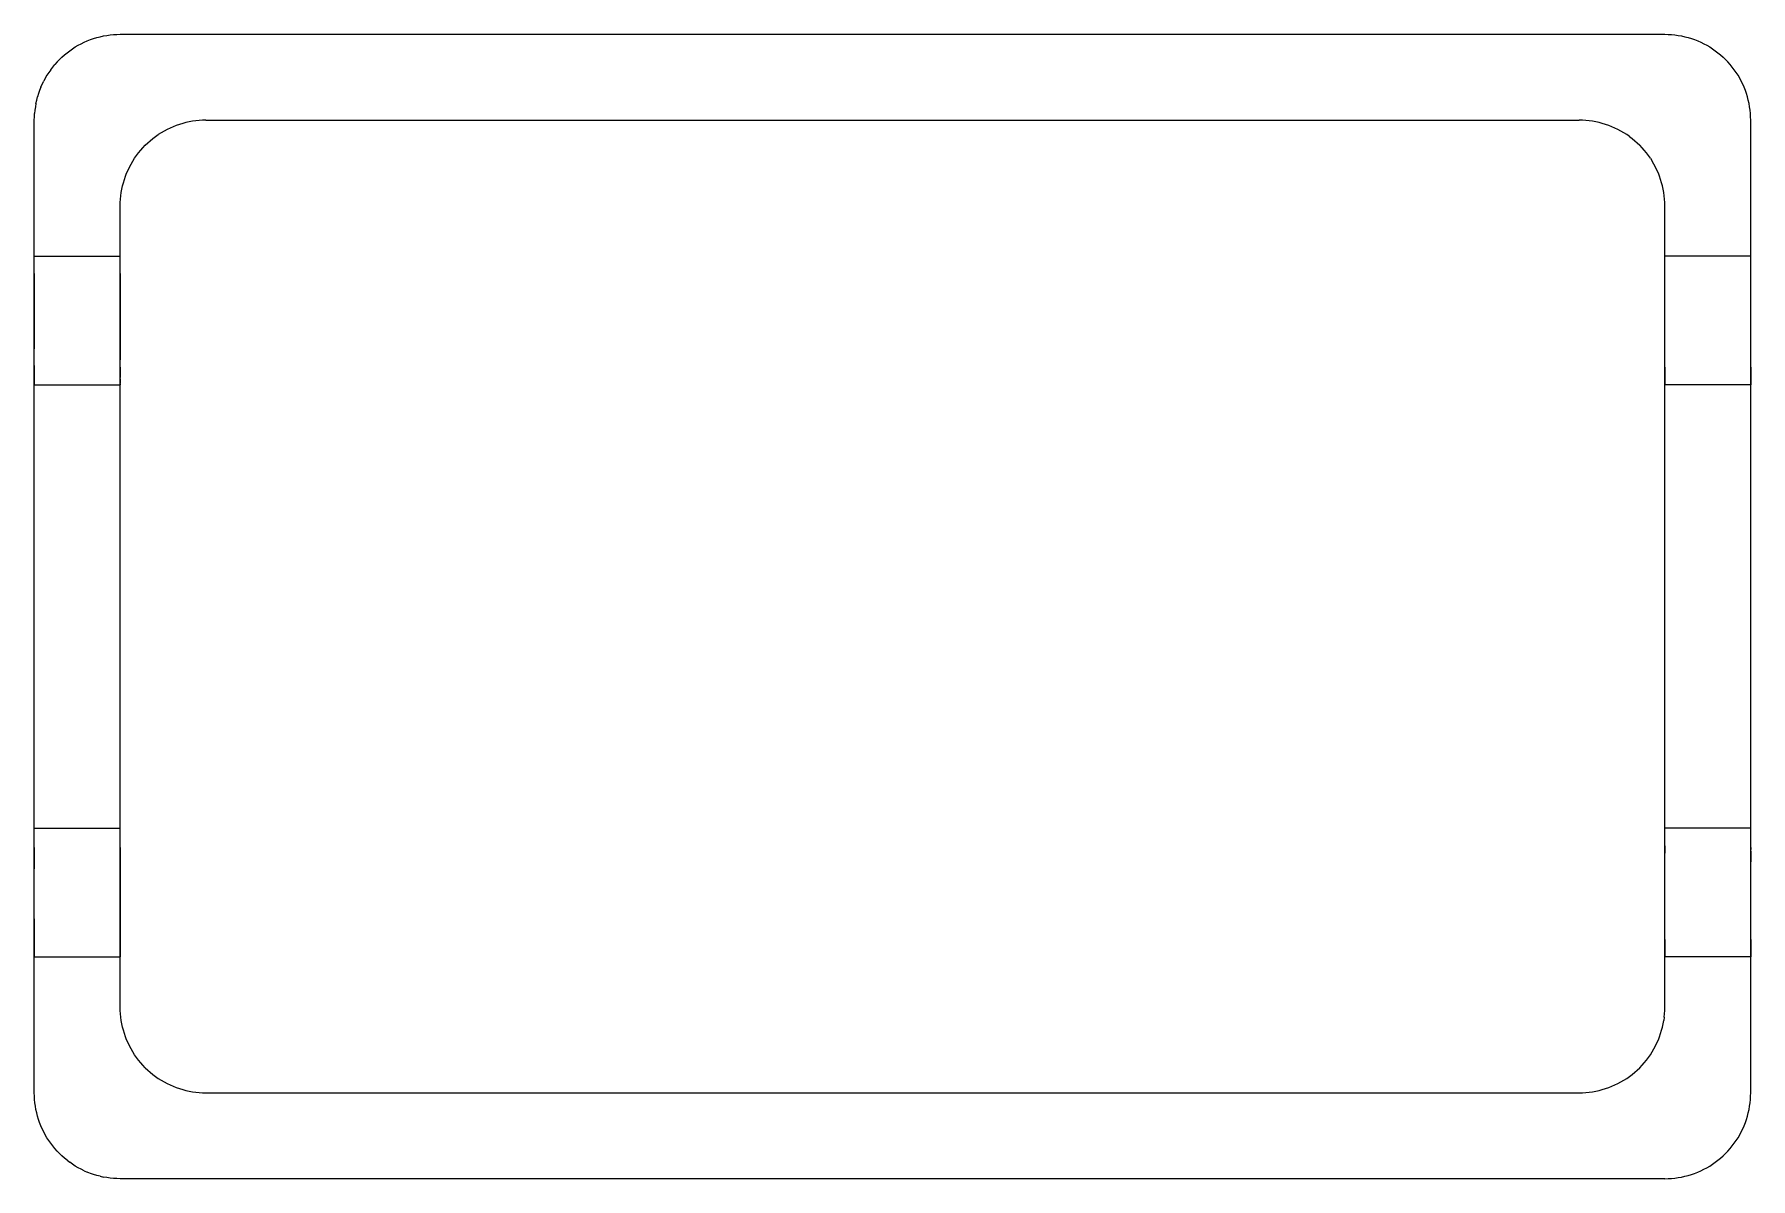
# Model space of a CAD drawing. Header units: millimetres. Extents: x -50 to 180, y -197 to 20.
# Drawn here: x -30 to 30, y -20 to 20 of the extents above; entities that cross this region are included whole.
import ezdxf

# ---------------------------------------------------------------- set-up
doc = ezdxf.new("R2010")
doc.units = ezdxf.units.MM
doc.layers.add('TOP_XY', color=7, linetype='Continuous')

msp = doc.modelspace()

# ---------------------------------------------------------------- linework, layer by layer
at = {"layer": 'TOP_XY'}
for p, q in [((-28.148, 19.772), (-28.038, 19.815)), ((-28.038, 19.815), (-27.927, 19.853)), ((-27.927, 19.853), (-27.814, 19.887)), ((-27.814, 19.887), (-27.7, 19.917)), ((-27.7, 19.917), (-27.585, 19.942)), ((-27.585, 19.942), (-27.469, 19.963)), ((-27.469, 19.963), (-27.353, 19.979)), ((-27.353, 19.979), (-27.235, 19.991)), ((-27.235, 19.991), (-27.118, 19.998)), ((-27.118, 19.998), (-27, 20)), ((-27, 20), (27, 20)), ((27, 20), (27.118, 19.998)), ((27.118, 19.998), (27.235, 19.991)), ((27.235, 19.991), (27.353, 19.979)), ((27.353, 19.979), (27.469, 19.963)), ((27.469, 19.963), (27.585, 19.942)), ((27.585, 19.942), (27.7, 19.917)), ((27.7, 19.917), (27.814, 19.887)), ((27.814, 19.887), (27.927, 19.853)), ((27.927, 19.853), (28.038, 19.815)), ((28.038, 19.815), (28.148, 19.772)), ((-29.121, 19.121), (-29.036, 19.203)), ((-29.036, 19.203), (-28.948, 19.281)), ((-28.948, 19.281), (-28.857, 19.356)), ((-28.857, 19.356), (-28.763, 19.427)), ((-28.763, 19.427), (-28.667, 19.494)), ((-28.667, 19.494), (-28.567, 19.558)), ((-28.567, 19.558), (-28.466, 19.617)), ((-28.466, 19.617), (-28.362, 19.673)), ((-28.362, 19.673), (-28.256, 19.724)), ((-28.256, 19.724), (-28.148, 19.772)), ((28.148, 19.772), (28.256, 19.724)), ((28.256, 19.724), (28.362, 19.673)), ((28.362, 19.673), (28.466, 19.617)), ((28.466, 19.617), (28.567, 19.558)), ((28.567, 19.558), (28.667, 19.494)), ((28.667, 19.494), (28.763, 19.427)), ((28.763, 19.427), (28.857, 19.356)), ((28.857, 19.356), (28.948, 19.281)), ((28.948, 19.281), (29.036, 19.203)), ((29.036, 19.203), (29.121, 19.121)), ((-29.494, 18.667), (-29.558, 18.567)), ((-29.427, 18.763), (-29.494, 18.667)), ((-29.427, 18.763), (-29.356, 18.857)), ((-29.356, 18.857), (-29.281, 18.948)), ((-29.203, 19.036), (-29.281, 18.948)), ((-29.203, 19.036), (-29.121, 19.121)), ((29.203, 19.036), (29.121, 19.121)), ((29.281, 18.948), (29.203, 19.036)), ((29.356, 18.857), (29.281, 18.948)), ((29.427, 18.763), (29.356, 18.857)), ((29.494, 18.667), (29.427, 18.763)), ((29.558, 18.567), (29.494, 18.667)), ((-29.815, 18.038), (-29.853, 17.927)), ((-29.772, 18.148), (-29.815, 18.038)), ((-29.772, 18.148), (-29.724, 18.256)), ((-29.724, 18.256), (-29.673, 18.362)), ((-29.617, 18.466), (-29.673, 18.362)), ((-29.558, 18.567), (-29.617, 18.466)), ((29.617, 18.466), (29.558, 18.567)), ((29.673, 18.362), (29.617, 18.466)), ((29.724, 18.256), (29.673, 18.362)), ((29.772, 18.148), (29.724, 18.256)), ((29.815, 18.038), (29.772, 18.148)), ((29.853, 17.927), (29.815, 18.038)), ((-29.963, 17.469), (-29.979, 17.353)), ((-29.942, 17.585), (-29.963, 17.469)), ((-29.942, 17.585), (-29.917, 17.7)), ((-29.917, 17.7), (-29.887, 17.814)), ((-29.853, 17.927), (-29.887, 17.814)), ((29.887, 17.814), (29.853, 17.927)), ((29.917, 17.7), (29.887, 17.814)), ((29.942, 17.585), (29.917, 17.7)), ((29.963, 17.469), (29.942, 17.585)), ((29.979, 17.353), (29.963, 17.469)), ((-30, 17), (-29.998, 17.118)), ((-30, -17), (-30, 17)), ((-29.998, 17.118), (-29.991, 17.235)), ((-29.979, 17.353), (-29.991, 17.235)), ((-25.038, 16.815), (-25.148, 16.772)), ((-24.927, 16.853), (-25.038, 16.815)), ((-24.814, 16.887), (-24.927, 16.853)), ((-24.7, 16.917), (-24.814, 16.887)), ((-24.585, 16.942), (-24.7, 16.917)), ((-24.469, 16.963), (-24.585, 16.942)), ((-24.353, 16.979), (-24.469, 16.963)), ((-24.235, 16.991), (-24.353, 16.979)), ((-24.118, 16.998), (-24.235, 16.991)), ((-24, 17), (-24.118, 16.998)), ((-24, 17), (24, 17)), ((24.118, 16.998), (24, 17)), ((24.235, 16.991), (24.118, 16.998)), ((24.353, 16.979), (24.235, 16.991)), ((24.469, 16.963), (24.353, 16.979)), ((24.585, 16.942), (24.469, 16.963)), ((24.7, 16.917), (24.585, 16.942)), ((24.814, 16.887), (24.7, 16.917)), ((24.927, 16.853), (24.814, 16.887)), ((25.038, 16.815), (24.927, 16.853)), ((25.148, 16.772), (25.038, 16.815)), ((29.991, 17.235), (29.979, 17.353)), ((29.998, 17.118), (29.991, 17.235)), ((30, 17), (29.998, 17.118)), ((30, -17), (30, 17)), ((-26.121, 16.121), (-26.036, 16.203)), ((-26.036, 16.203), (-25.948, 16.281)), ((-25.948, 16.281), (-25.857, 16.356)), ((-25.857, 16.356), (-25.763, 16.427)), ((-25.763, 16.427), (-25.667, 16.494)), ((-25.567, 16.558), (-25.667, 16.494)), ((-25.466, 16.617), (-25.567, 16.558)), ((-25.362, 16.673), (-25.466, 16.617)), ((-25.256, 16.724), (-25.362, 16.673)), ((-25.148, 16.772), (-25.256, 16.724)), ((25.256, 16.724), (25.148, 16.772)), ((25.362, 16.673), (25.256, 16.724)), ((25.466, 16.617), (25.362, 16.673)), ((25.567, 16.558), (25.466, 16.617)), ((25.667, 16.494), (25.567, 16.558)), ((25.763, 16.427), (25.667, 16.494)), ((25.763, 16.427), (25.857, 16.356)), ((25.857, 16.356), (25.948, 16.281)), ((25.948, 16.281), (26.036, 16.203)), ((26.036, 16.203), (26.121, 16.121)), ((-26.558, 15.567), (-26.494, 15.667)), ((-26.494, 15.667), (-26.427, 15.763)), ((-26.427, 15.763), (-26.356, 15.857)), ((-26.356, 15.857), (-26.281, 15.948)), ((-26.281, 15.948), (-26.203, 16.036)), ((-26.203, 16.036), (-26.121, 16.121)), ((26.203, 16.036), (26.121, 16.121)), ((26.281, 15.948), (26.203, 16.036)), ((26.356, 15.857), (26.281, 15.948)), ((26.427, 15.763), (26.356, 15.857)), ((26.494, 15.667), (26.427, 15.763)), ((26.494, 15.667), (26.558, 15.567)), ((-26.853, 14.927), (-26.815, 15.038)), ((-26.815, 15.038), (-26.772, 15.148)), ((-26.772, 15.148), (-26.724, 15.256)), ((-26.724, 15.256), (-26.673, 15.362)), ((-26.673, 15.362), (-26.617, 15.466)), ((-26.617, 15.466), (-26.558, 15.567)), ((26.617, 15.466), (26.558, 15.567)), ((26.673, 15.362), (26.617, 15.466)), ((26.724, 15.256), (26.673, 15.362)), ((26.772, 15.148), (26.724, 15.256)), ((26.815, 15.038), (26.772, 15.148)), ((26.853, 14.927), (26.815, 15.038)), ((-26.979, 14.353), (-26.963, 14.469)), ((-26.963, 14.469), (-26.942, 14.585)), ((-26.942, 14.585), (-26.917, 14.7)), ((-26.917, 14.7), (-26.887, 14.814)), ((-26.887, 14.814), (-26.853, 14.927)), ((26.887, 14.814), (26.853, 14.927)), ((26.917, 14.7), (26.887, 14.814)), ((26.942, 14.585), (26.917, 14.7)), ((26.963, 14.469), (26.942, 14.585)), ((26.979, 14.353), (26.963, 14.469)), ((-27, 14), (-26.998, 14.118)), ((-27, -14), (-27, 14)), ((-26.998, 14.118), (-26.991, 14.235)), ((-26.991, 14.235), (-26.979, 14.353)), ((26.991, 14.235), (26.979, 14.353)), ((26.998, 14.118), (26.991, 14.235)), ((27, 14), (26.998, 14.118)), ((27, -14), (27, 14)), ((-30, 12.248), (-30, 12.25)), ((-30, 12.25), (-27, 12.25)), ((-30, 12.243), (-30, 12.248)), ((-30, 12.234), (-30, 12.243)), ((-30, 12.222), (-30, 12.234)), ((-30, 12.206), (-30, 12.222)), ((-30, 12.186), (-30, 12.206)), ((-30, 12.163), (-30, 12.186)), ((-30, 12.137), (-30, 12.163)), ((-30, 12.107), (-30, 12.137)), ((-30, 12.074), (-30, 12.107)), ((-30, 12.038), (-30, 12.074)), ((-30, 11.999), (-30, 12.038)), ((-27, 12.248), (-27, 12.25)), ((-27, 12.243), (-27, 12.248)), ((-27, 12.234), (-27, 12.243)), ((-27, 12.222), (-27, 12.234)), ((-27, 12.206), (-27, 12.222)), ((-27, 12.186), (-27, 12.206)), ((-27, 12.163), (-27, 12.186)), ((-27, 12.137), (-27, 12.163)), ((-27, 12.107), (-27, 12.137)), ((-27, 12.074), (-27, 12.107)), ((-27, 12.038), (-27, 12.074)), ((-27, 11.999), (-27, 12.038)), ((30, 12.25), (27, 12.25)), ((27, 12.248), (27, 12.25)), ((27, 12.243), (27, 12.248)), ((27, 12.234), (27, 12.243)), ((27, 12.222), (27, 12.234)), ((27, 12.206), (27, 12.222)), ((27, 12.186), (27, 12.206)), ((27, 12.163), (27, 12.186)), ((27, 12.137), (27, 12.163)), ((27, 12.107), (27, 12.137)), ((27, 12.074), (27, 12.107)), ((27, 12.038), (27, 12.074)), ((27, 11.999), (27, 12.038)), ((30, 12.248), (30, 12.25)), ((30, 12.243), (30, 12.248)), ((30, 12.234), (30, 12.243)), ((30, 12.222), (30, 12.234)), ((30, 12.206), (30, 12.222)), ((30, 12.186), (30, 12.206)), ((30, 12.163), (30, 12.186)), ((30, 12.137), (30, 12.163)), ((30, 12.107), (30, 12.137)), ((30, 12.074), (30, 12.107)), ((30, 12.038), (30, 12.074)), ((30, 11.999), (30, 12.038)), ((-30, 11.956), (-30, 11.999)), ((-30, 11.91), (-30, 11.956)), ((-30, 11.861), (-30, 11.91)), ((-30, 11.81), (-30, 11.861)), ((-30, 11.755), (-30, 11.81)), ((-30, 11.698), (-30, 11.755)), ((-30, 11.638), (-30, 11.698)), ((-30, 11.638), (-30, 11.575)), ((-30, 11.575), (-30, 11.51)), ((-30, 11.51), (-30, 11.442)), ((-30, 11.442), (-30, 11.373)), ((-27, 11.956), (-27, 11.999)), ((-27, 11.91), (-27, 11.956)), ((-27, 11.861), (-27, 11.91)), ((-27, 11.81), (-27, 11.861)), ((-27, 11.755), (-27, 11.81)), ((-27, 11.698), (-27, 11.755)), ((-27, 11.638), (-27, 11.698)), ((-27, 11.638), (-27, 11.575)), ((-27, 11.575), (-27, 11.51)), ((-27, 11.51), (-27, 11.442)), ((-27, 11.442), (-27, 11.373)), ((27, 11.956), (27, 11.999)), ((27, 11.91), (27, 11.956)), ((27, 11.861), (27, 11.91)), ((27, 11.81), (27, 11.861)), ((27, 11.755), (27, 11.81)), ((27, 11.698), (27, 11.755)), ((27, 11.638), (27, 11.698)), ((27, 11.575), (27, 11.638)), ((27, 11.51), (27, 11.575)), ((27, 11.442), (27, 11.51)), ((27, 11.373), (27, 11.442)), ((30, 11.956), (30, 11.999)), ((30, 11.91), (30, 11.956)), ((30, 11.861), (30, 11.91)), ((30, 11.81), (30, 11.861)), ((30, 11.755), (30, 11.81)), ((30, 11.698), (30, 11.755)), ((30, 11.638), (30, 11.698)), ((30, 11.575), (30, 11.638)), ((30, 11.51), (30, 11.575)), ((30, 11.442), (30, 11.51)), ((30, 11.373), (30, 11.442)), ((-30, 11.373), (-30, 11.301)), ((-30, 11.301), (-30, 11.227)), ((-30, 11.227), (-30, 11.151)), ((-30, 11.151), (-30, 11.073)), ((-30, 11.073), (-30, 10.993)), ((-30, 10.993), (-30, 10.912)), ((-30, 10.912), (-30, 10.83)), ((-30, 10.83), (-30, 10.746)), ((-27, 11.373), (-27, 11.301)), ((-27, 11.301), (-27, 11.227)), ((-27, 11.227), (-27, 11.151)), ((-27, 11.151), (-27, 11.073)), ((-27, 11.073), (-27, 10.993)), ((-27, 10.993), (-27, 10.912)), ((-27, 10.912), (-27, 10.83)), ((-27, 10.83), (-27, 10.746)), ((27, 11.301), (27, 11.373)), ((27, 11.227), (27, 11.301)), ((27, 11.151), (27, 11.227)), ((27, 11.073), (27, 11.151)), ((27, 10.993), (27, 11.073)), ((27, 10.912), (27, 10.993)), ((27, 10.83), (27, 10.912)), ((27, 10.746), (27, 10.83)), ((30, 11.301), (30, 11.373)), ((30, 11.227), (30, 11.301)), ((30, 11.151), (30, 11.227)), ((30, 11.073), (30, 11.151)), ((30, 10.993), (30, 11.073)), ((30, 10.912), (30, 10.993)), ((30, 10.83), (30, 10.912)), ((30, 10.746), (30, 10.83)), ((-30, 10.746), (-30, 10.661)), ((-30, 10.661), (-30, 10.575)), ((-30, 10.575), (-30, 10.488)), ((-30, 10.488), (-30, 10.4)), ((-30, 10.4), (-30, 10.312)), ((-30, 10.312), (-30, 10.223)), ((-30, 10.223), (-30, 10.134)), ((-27, 10.746), (-27, 10.661)), ((-27, 10.661), (-27, 10.575)), ((-27, 10.575), (-27, 10.488)), ((-27, 10.488), (-27, 10.4)), ((-27, 10.4), (-27, 10.312)), ((-27, 10.312), (-27, 10.223)), ((-27, 10.223), (-27, 10.134)), ((27, 10.661), (27, 10.746)), ((27, 10.575), (27, 10.661)), ((27, 10.488), (27, 10.575)), ((27, 10.4), (27, 10.488)), ((27, 10.312), (27, 10.4)), ((27, 10.223), (27, 10.312)), ((27, 10.134), (27, 10.223)), ((30, 10.661), (30, 10.746)), ((30, 10.575), (30, 10.661)), ((30, 10.488), (30, 10.575)), ((30, 10.4), (30, 10.488)), ((30, 10.312), (30, 10.4)), ((30, 10.223), (30, 10.312)), ((30, 10.134), (30, 10.223)), ((-30, 10.134), (-30, 10.045)), ((-30, 10.045), (-30, 9.955)), ((-30, 9.955), (-30, 9.866)), ((-30, 9.866), (-30, 9.777)), ((-30, 9.777), (-30, 9.688)), ((-30, 9.688), (-30, 9.6)), ((-27, 10.134), (-27, 10.045)), ((-27, 10.045), (-27, 9.955)), ((-27, 9.955), (-27, 9.866)), ((-27, 9.866), (-27, 9.777)), ((-27, 9.777), (-27, 9.688)), ((-27, 9.688), (-27, 9.6)), ((27, 10.045), (27, 10.134)), ((27, 9.955), (27, 10.045)), ((27, 9.866), (27, 9.955)), ((27, 9.777), (27, 9.866)), ((27, 9.688), (27, 9.777)), ((27, 9.6), (27, 9.688)), ((30, 10.045), (30, 10.134)), ((30, 9.955), (30, 10.045)), ((30, 9.866), (30, 9.955)), ((30, 9.777), (30, 9.866)), ((30, 9.688), (30, 9.777)), ((30, 9.6), (30, 9.688)), ((-30, 9.6), (-30, 9.512)), ((-30, 9.512), (-30, 9.425)), ((-30, 9.425), (-30, 9.339)), ((-30, 9.339), (-30, 9.254)), ((-30, 9.254), (-30, 9.17)), ((-30, 9.17), (-30, 9.088)), ((-30, 9.088), (-30, 9.007)), ((-30, 8.927), (-30, 9.007)), ((-27, 9.6), (-27, 9.512)), ((-27, 9.512), (-27, 9.425)), ((-27, 9.425), (-27, 9.339)), ((-27, 9.339), (-27, 9.254)), ((-27, 9.254), (-27, 9.17)), ((-27, 9.17), (-27, 9.088)), ((-27, 9.088), (-27, 9.007)), ((-27, 9.007), (-27, 8.927)), ((27, 9.512), (27, 9.6)), ((27, 9.425), (27, 9.512)), ((27, 9.339), (27, 9.425)), ((27, 9.254), (27, 9.339)), ((27, 9.17), (27, 9.254)), ((27, 9.088), (27, 9.17)), ((27, 9.007), (27, 9.088)), ((27, 8.927), (27, 9.007)), ((30, 9.512), (30, 9.6)), ((30, 9.425), (30, 9.512)), ((30, 9.339), (30, 9.425)), ((30, 9.254), (30, 9.339)), ((30, 9.17), (30, 9.254)), ((30, 9.088), (30, 9.17)), ((30, 9.007), (30, 9.088)), ((30, 8.927), (30, 9.007)), ((-30, 8.849), (-30, 8.927)), ((-30, 8.773), (-30, 8.849)), ((-30, 8.699), (-30, 8.773)), ((-30, 8.627), (-30, 8.699)), ((-30, 8.558), (-30, 8.627)), ((-30, 8.49), (-30, 8.558)), ((-30, 8.425), (-30, 8.49)), ((-30, 8.425), (-30, 8.362)), ((-27, 8.927), (-27, 8.849)), ((-27, 8.849), (-27, 8.773)), ((-27, 8.773), (-27, 8.699)), ((-27, 8.699), (-27, 8.627)), ((-27, 8.558), (-27, 8.627)), ((-27, 8.49), (-27, 8.558)), ((-27, 8.425), (-27, 8.49)), ((-27, 8.362), (-27, 8.425)), ((27, 8.849), (27, 8.927)), ((27, 8.773), (27, 8.849)), ((27, 8.699), (27, 8.773)), ((27, 8.627), (27, 8.699)), ((27, 8.558), (27, 8.627)), ((27, 8.49), (27, 8.558)), ((27, 8.425), (27, 8.49)), ((27, 8.362), (27, 8.425)), ((30, 8.849), (30, 8.927)), ((30, 8.773), (30, 8.849)), ((30, 8.699), (30, 8.773)), ((30, 8.627), (30, 8.699)), ((30, 8.558), (30, 8.627)), ((30, 8.49), (30, 8.558)), ((30, 8.425), (30, 8.49)), ((30, 8.362), (30, 8.425)), ((-30, 8.362), (-30, 8.302)), ((-30, 8.302), (-30, 8.245)), ((-30, 8.245), (-30, 8.19)), ((-30, 8.19), (-30, 8.139)), ((-30, 8.139), (-30, 8.09)), ((-30, 8.09), (-30, 8.044)), ((-30, 8.044), (-30, 8.001)), ((-30, 8.001), (-30, 7.962)), ((-30, 7.962), (-30, 7.926)), ((-30, 7.926), (-30, 7.893)), ((-30, 7.893), (-30, 7.863)), ((-30, 7.863), (-30, 7.837)), ((-30, 7.837), (-30, 7.814)), ((-30, 7.814), (-30, 7.794)), ((-27, 8.362), (-27, 8.302)), ((-27, 8.302), (-27, 8.245)), ((-27, 8.245), (-27, 8.19)), ((-27, 8.19), (-27, 8.139)), ((-27, 8.139), (-27, 8.09)), ((-27, 8.09), (-27, 8.044)), ((-27, 8.044), (-27, 8.001)), ((-27, 7.962), (-27, 8.001)), ((-27, 7.962), (-27, 7.926)), ((-27, 7.926), (-27, 7.893)), ((-27, 7.893), (-27, 7.863)), ((-27, 7.863), (-27, 7.837)), ((-27, 7.837), (-27, 7.814)), ((-27, 7.794), (-27, 7.814)), ((27, 8.362), (27, 8.302)), ((27, 8.302), (27, 8.245)), ((27, 8.245), (27, 8.19)), ((27, 8.19), (27, 8.139)), ((27, 8.139), (27, 8.09)), ((27, 8.09), (27, 8.044)), ((27, 8.044), (27, 8.001)), ((27, 8.001), (27, 7.962)), ((27, 7.962), (27, 7.926)), ((27, 7.926), (27, 7.893)), ((27, 7.893), (27, 7.863)), ((27, 7.863), (27, 7.837)), ((27, 7.837), (27, 7.814)), ((27, 7.814), (27, 7.794)), ((30, 8.362), (30, 8.302)), ((30, 8.302), (30, 8.245)), ((30, 8.245), (30, 8.19)), ((30, 8.19), (30, 8.139)), ((30, 8.139), (30, 8.09)), ((30, 8.09), (30, 8.044)), ((30, 8.044), (30, 8.001)), ((30, 8.001), (30, 7.962)), ((30, 7.962), (30, 7.926)), ((30, 7.926), (30, 7.893)), ((30, 7.893), (30, 7.863)), ((30, 7.863), (30, 7.837)), ((30, 7.837), (30, 7.814)), ((30, 7.814), (30, 7.794)), ((-30, 7.794), (-30, 7.778)), ((-30, 7.778), (-30, 7.766)), ((-30, 7.766), (-30, 7.757)), ((-30, 7.757), (-30, 7.752)), ((-30, 7.752), (-30, 7.75)), ((-30, 7.75), (-27, 7.75)), ((-27, 7.794), (-27, 7.778)), ((-27, 7.766), (-27, 7.778)), ((-27, 7.766), (-27, 7.757)), ((-27, 7.757), (-27, 7.752)), ((-27, 7.75), (-27, 7.752)), ((27, 7.794), (27, 7.778)), ((27, 7.778), (27, 7.766)), ((27, 7.766), (27, 7.757)), ((27, 7.757), (27, 7.752)), ((27, 7.752), (27, 7.75)), ((30, 7.75), (27, 7.75)), ((30, 7.794), (30, 7.778)), ((30, 7.778), (30, 7.766)), ((30, 7.766), (30, 7.757)), ((30, 7.757), (30, 7.752)), ((30, 7.752), (30, 7.75)), ((-30, -7.752), (-30, -7.75)), ((-30, -7.75), (-27, -7.75)), ((-30, -7.757), (-30, -7.752)), ((-30, -7.766), (-30, -7.757)), ((-30, -7.778), (-30, -7.766)), ((-30, -7.794), (-30, -7.778)), ((-30, -7.814), (-30, -7.794)), ((-27, -7.752), (-27, -7.75)), ((-27, -7.757), (-27, -7.752)), ((-27, -7.766), (-27, -7.757)), ((-27, -7.778), (-27, -7.766)), ((-27, -7.794), (-27, -7.778)), ((-27, -7.814), (-27, -7.794)), ((30, -7.75), (27, -7.75)), ((27, -7.752), (27, -7.75)), ((27, -7.757), (27, -7.752)), ((27, -7.766), (27, -7.757)), ((27, -7.778), (27, -7.766)), ((27, -7.794), (27, -7.778)), ((27, -7.814), (27, -7.794)), ((30, -7.752), (30, -7.75)), ((30, -7.757), (30, -7.752)), ((30, -7.766), (30, -7.757)), ((30, -7.778), (30, -7.766)), ((30, -7.794), (30, -7.778)), ((30, -7.814), (30, -7.794)), ((-30, -7.837), (-30, -7.814)), ((-30, -7.863), (-30, -7.837)), ((-30, -7.893), (-30, -7.863)), ((-30, -7.926), (-30, -7.893)), ((-30, -7.962), (-30, -7.926)), ((-30, -8.001), (-30, -7.962)), ((-30, -8.044), (-30, -8.001)), ((-30, -8.09), (-30, -8.044)), ((-30, -8.139), (-30, -8.09)), ((-30, -8.19), (-30, -8.139)), ((-30, -8.245), (-30, -8.19)), ((-30, -8.302), (-30, -8.245)), ((-30, -8.362), (-30, -8.302)), ((-30, -8.425), (-30, -8.362)), ((-27, -7.837), (-27, -7.814)), ((-27, -7.863), (-27, -7.837)), ((-27, -7.893), (-27, -7.863)), ((-27, -7.926), (-27, -7.893)), ((-27, -7.962), (-27, -7.926)), ((-27, -8.001), (-27, -7.962)), ((-27, -8.044), (-27, -8.001)), ((-27, -8.09), (-27, -8.044)), ((-27, -8.139), (-27, -8.09)), ((-27, -8.19), (-27, -8.139)), ((-27, -8.245), (-27, -8.19)), ((-27, -8.302), (-27, -8.245)), ((-27, -8.362), (-27, -8.302)), ((-27, -8.425), (-27, -8.362)), ((27, -7.837), (27, -7.814)), ((27, -7.863), (27, -7.837)), ((27, -7.893), (27, -7.863)), ((27, -7.926), (27, -7.893)), ((27, -7.962), (27, -7.926)), ((27, -8.001), (27, -7.962)), ((27, -8.044), (27, -8.001)), ((27, -8.09), (27, -8.044)), ((27, -8.139), (27, -8.09)), ((27, -8.19), (27, -8.139)), ((27, -8.245), (27, -8.19)), ((27, -8.302), (27, -8.245)), ((27, -8.362), (27, -8.302)), ((27, -8.362), (27, -8.425)), ((30, -7.837), (30, -7.814)), ((30, -7.863), (30, -7.837)), ((30, -7.893), (30, -7.863)), ((30, -7.926), (30, -7.893)), ((30, -7.962), (30, -7.926)), ((30, -8.001), (30, -7.962)), ((30, -8.044), (30, -8.001)), ((30, -8.09), (30, -8.044)), ((30, -8.139), (30, -8.09)), ((30, -8.19), (30, -8.139)), ((30, -8.245), (30, -8.19)), ((30, -8.302), (30, -8.245)), ((30, -8.362), (30, -8.302)), ((30, -8.425), (30, -8.362)), ((-30, -8.425), (-30, -8.49)), ((-30, -8.49), (-30, -8.558)), ((-30, -8.558), (-30, -8.627)), ((-30, -8.627), (-30, -8.699)), ((-30, -8.699), (-30, -8.773)), ((-30, -8.773), (-30, -8.849)), ((-30, -8.849), (-30, -8.927)), ((-30, -8.927), (-30, -9.007)), ((-27, -8.425), (-27, -8.49)), ((-27, -8.49), (-27, -8.558)), ((-27, -8.558), (-27, -8.627)), ((-27, -8.627), (-27, -8.699)), ((-27, -8.699), (-27, -8.773)), ((-27, -8.773), (-27, -8.849)), ((-27, -8.849), (-27, -8.927)), ((-27, -8.927), (-27, -9.007)), ((27, -8.425), (27, -8.49)), ((27, -8.49), (27, -8.558)), ((27, -8.558), (27, -8.627)), ((27, -8.699), (27, -8.627)), ((27, -8.773), (27, -8.699)), ((27, -8.849), (27, -8.773)), ((27, -8.927), (27, -8.849)), ((27, -9.007), (27, -8.927)), ((30, -8.425), (30, -8.49)), ((30, -8.558), (30, -8.49)), ((30, -8.558), (30, -8.627)), ((30, -8.627), (30, -8.699)), ((30, -8.699), (30, -8.773)), ((30, -8.773), (30, -8.849)), ((30, -8.849), (30, -8.927)), ((30, -9.007), (30, -8.927)), ((-30, -9.007), (-30, -9.088)), ((-30, -9.088), (-30, -9.17)), ((-30, -9.254), (-30, -9.17)), ((-30, -9.339), (-30, -9.254)), ((-30, -9.425), (-30, -9.339)), ((-30, -9.512), (-30, -9.425)), ((-30, -9.6), (-30, -9.512)), ((-30, -9.688), (-30, -9.6)), ((-27, -9.007), (-27, -9.088)), ((-27, -9.088), (-27, -9.17)), ((-27, -9.17), (-27, -9.254)), ((-27, -9.254), (-27, -9.339)), ((-27, -9.339), (-27, -9.425)), ((-27, -9.425), (-27, -9.512)), ((-27, -9.512), (-27, -9.6)), ((-27, -9.6), (-27, -9.688)), ((27, -9.088), (27, -9.007)), ((27, -9.17), (27, -9.088)), ((27, -9.254), (27, -9.17)), ((27, -9.339), (27, -9.254)), ((27, -9.425), (27, -9.339)), ((27, -9.512), (27, -9.425)), ((27, -9.6), (27, -9.512)), ((27, -9.688), (27, -9.6)), ((30, -9.088), (30, -9.007)), ((30, -9.17), (30, -9.088)), ((30, -9.254), (30, -9.17)), ((30, -9.339), (30, -9.254)), ((30, -9.425), (30, -9.339)), ((30, -9.512), (30, -9.425)), ((30, -9.6), (30, -9.512)), ((30, -9.688), (30, -9.6)), ((-30, -9.777), (-30, -9.688)), ((-30, -9.866), (-30, -9.777)), ((-30, -9.955), (-30, -9.866)), ((-30, -10.045), (-30, -9.955)), ((-30, -10.134), (-30, -10.045)), ((-30, -10.223), (-30, -10.134)), ((-27, -9.688), (-27, -9.777)), ((-27, -9.777), (-27, -9.866)), ((-27, -9.866), (-27, -9.955)), ((-27, -9.955), (-27, -10.045)), ((-27, -10.045), (-27, -10.134)), ((-27, -10.134), (-27, -10.223)), ((27, -9.777), (27, -9.688)), ((27, -9.866), (27, -9.777)), ((27, -9.955), (27, -9.866)), ((27, -10.045), (27, -9.955)), ((27, -10.134), (27, -10.045)), ((27, -10.223), (27, -10.134)), ((30, -9.777), (30, -9.688)), ((30, -9.866), (30, -9.777)), ((30, -9.955), (30, -9.866)), ((30, -10.045), (30, -9.955)), ((30, -10.134), (30, -10.045)), ((30, -10.223), (30, -10.134)), ((-30, -10.312), (-30, -10.223)), ((-30, -10.4), (-30, -10.312)), ((-30, -10.488), (-30, -10.4)), ((-30, -10.575), (-30, -10.488)), ((-30, -10.661), (-30, -10.575)), ((-30, -10.746), (-30, -10.661)), ((-30, -10.83), (-30, -10.746)), ((-27, -10.223), (-27, -10.312)), ((-27, -10.312), (-27, -10.4)), ((-27, -10.4), (-27, -10.488)), ((-27, -10.488), (-27, -10.575)), ((-27, -10.575), (-27, -10.661)), ((-27, -10.661), (-27, -10.746)), ((-27, -10.746), (-27, -10.83)), ((27, -10.312), (27, -10.223)), ((27, -10.4), (27, -10.312)), ((27, -10.488), (27, -10.4)), ((27, -10.575), (27, -10.488)), ((27, -10.661), (27, -10.575)), ((27, -10.746), (27, -10.661)), ((27, -10.83), (27, -10.746)), ((30, -10.312), (30, -10.223)), ((30, -10.4), (30, -10.312)), ((30, -10.488), (30, -10.4)), ((30, -10.575), (30, -10.488)), ((30, -10.661), (30, -10.575)), ((30, -10.746), (30, -10.661)), ((30, -10.83), (30, -10.746)), ((-30, -10.912), (-30, -10.83)), ((-30, -10.912), (-30, -10.993)), ((-30, -10.993), (-30, -11.073)), ((-30, -11.073), (-30, -11.151)), ((-30, -11.151), (-30, -11.227)), ((-30, -11.227), (-30, -11.301)), ((-30, -11.301), (-30, -11.373)), ((-30, -11.373), (-30, -11.442)), ((-27, -10.83), (-27, -10.912)), ((-27, -10.912), (-27, -10.993)), ((-27, -10.993), (-27, -11.073)), ((-27, -11.073), (-27, -11.151)), ((-27, -11.151), (-27, -11.227)), ((-27, -11.227), (-27, -11.301)), ((-27, -11.301), (-27, -11.373)), ((-27, -11.373), (-27, -11.442)), ((27, -10.912), (27, -10.83)), ((27, -10.993), (27, -10.912)), ((27, -11.073), (27, -10.993)), ((27, -11.151), (27, -11.073)), ((27, -11.227), (27, -11.151)), ((27, -11.301), (27, -11.227)), ((27, -11.373), (27, -11.301)), ((27, -11.442), (27, -11.373)), ((30, -10.912), (30, -10.83)), ((30, -10.993), (30, -10.912)), ((30, -11.073), (30, -10.993)), ((30, -11.151), (30, -11.073)), ((30, -11.227), (30, -11.151)), ((30, -11.301), (30, -11.227)), ((30, -11.373), (30, -11.301)), ((30, -11.442), (30, -11.373)), ((-30, -11.442), (-30, -11.51)), ((-30, -11.51), (-30, -11.575)), ((-30, -11.575), (-30, -11.638)), ((-30, -11.638), (-30, -11.698)), ((-30, -11.698), (-30, -11.755)), ((-30, -11.755), (-30, -11.81)), ((-30, -11.81), (-30, -11.861)), ((-30, -11.861), (-30, -11.91)), ((-30, -11.91), (-30, -11.956)), ((-30, -11.956), (-30, -11.999)), ((-30, -11.999), (-30, -12.038)), ((-27, -11.442), (-27, -11.51)), ((-27, -11.51), (-27, -11.575)), ((-27, -11.575), (-27, -11.638)), ((-27, -11.638), (-27, -11.698)), ((-27, -11.698), (-27, -11.755)), ((-27, -11.755), (-27, -11.81)), ((-27, -11.81), (-27, -11.861)), ((-27, -11.861), (-27, -11.91)), ((-27, -11.91), (-27, -11.956)), ((-27, -11.956), (-27, -11.999)), ((-27, -11.999), (-27, -12.038)), ((27, -11.51), (27, -11.442)), ((27, -11.575), (27, -11.51)), ((27, -11.638), (27, -11.575)), ((27, -11.638), (27, -11.698)), ((27, -11.698), (27, -11.755)), ((27, -11.755), (27, -11.81)), ((27, -11.81), (27, -11.861)), ((27, -11.861), (27, -11.91)), ((27, -11.91), (27, -11.956)), ((27, -11.956), (27, -11.999)), ((27, -11.999), (27, -12.038)), ((30, -11.51), (30, -11.442)), ((30, -11.575), (30, -11.51)), ((30, -11.638), (30, -11.575)), ((30, -11.638), (30, -11.698)), ((30, -11.698), (30, -11.755)), ((30, -11.755), (30, -11.81)), ((30, -11.81), (30, -11.861)), ((30, -11.861), (30, -11.91)), ((30, -11.91), (30, -11.956)), ((30, -11.956), (30, -11.999)), ((30, -11.999), (30, -12.038)), ((-30, -12.038), (-30, -12.074)), ((-30, -12.074), (-30, -12.107)), ((-30, -12.107), (-30, -12.137)), ((-30, -12.137), (-30, -12.163)), ((-30, -12.163), (-30, -12.186)), ((-30, -12.186), (-30, -12.206)), ((-30, -12.206), (-30, -12.222)), ((-30, -12.222), (-30, -12.234)), ((-30, -12.234), (-30, -12.243)), ((-30, -12.243), (-30, -12.248)), ((-30, -12.248), (-30, -12.25)), ((-30, -12.25), (-27, -12.25)), ((-27, -12.038), (-27, -12.074)), ((-27, -12.074), (-27, -12.107)), ((-27, -12.107), (-27, -12.137)), ((-27, -12.137), (-27, -12.163)), ((-27, -12.163), (-27, -12.186)), ((-27, -12.186), (-27, -12.206)), ((-27, -12.206), (-27, -12.222)), ((-27, -12.222), (-27, -12.234)), ((-27, -12.234), (-27, -12.243)), ((-27, -12.243), (-27, -12.248)), ((-27, -12.248), (-27, -12.25)), ((27, -12.038), (27, -12.074)), ((27, -12.074), (27, -12.107)), ((27, -12.107), (27, -12.137)), ((27, -12.137), (27, -12.163)), ((27, -12.163), (27, -12.186)), ((27, -12.186), (27, -12.206)), ((27, -12.206), (27, -12.222)), ((27, -12.222), (27, -12.234)), ((27, -12.234), (27, -12.243)), ((27, -12.243), (27, -12.248)), ((27, -12.248), (27, -12.25)), ((30, -12.25), (27, -12.25)), ((30, -12.038), (30, -12.074)), ((30, -12.074), (30, -12.107)), ((30, -12.107), (30, -12.137)), ((30, -12.137), (30, -12.163)), ((30, -12.163), (30, -12.186)), ((30, -12.186), (30, -12.206)), ((30, -12.206), (30, -12.222)), ((30, -12.222), (30, -12.234)), ((30, -12.234), (30, -12.243)), ((30, -12.243), (30, -12.248)), ((30, -12.248), (30, -12.25)), ((-26.998, -14.118), (-27, -14)), ((-26.991, -14.235), (-26.998, -14.118)), ((-26.979, -14.353), (-26.991, -14.235)), ((-26.963, -14.469), (-26.979, -14.353)), ((26.979, -14.353), (26.963, -14.469)), ((26.979, -14.353), (26.991, -14.235)), ((26.991, -14.235), (26.998, -14.118)), ((26.998, -14.118), (27, -14)), ((-26.942, -14.585), (-26.963, -14.469)), ((-26.917, -14.7), (-26.942, -14.585)), ((-26.887, -14.814), (-26.917, -14.7)), ((-26.853, -14.927), (-26.887, -14.814)), ((-26.815, -15.038), (-26.853, -14.927)), ((26.815, -15.038), (26.853, -14.927)), ((26.853, -14.927), (26.887, -14.814)), ((26.887, -14.814), (26.917, -14.7)), ((26.917, -14.7), (26.942, -14.585)), ((26.942, -14.585), (26.963, -14.469)), ((-26.772, -15.148), (-26.815, -15.038)), ((-26.724, -15.256), (-26.772, -15.148)), ((-26.673, -15.362), (-26.724, -15.256)), ((-26.617, -15.466), (-26.673, -15.362)), ((-26.558, -15.567), (-26.617, -15.466)), ((-26.494, -15.667), (-26.558, -15.567)), ((26.494, -15.667), (26.558, -15.567)), ((26.558, -15.567), (26.617, -15.466)), ((26.617, -15.466), (26.673, -15.362)), ((26.673, -15.362), (26.724, -15.256)), ((26.724, -15.256), (26.772, -15.148)), ((26.772, -15.148), (26.815, -15.038)), ((-26.427, -15.763), (-26.494, -15.667)), ((-26.356, -15.857), (-26.427, -15.763)), ((-26.281, -15.948), (-26.356, -15.857)), ((-26.203, -16.036), (-26.281, -15.948)), ((-26.121, -16.121), (-26.203, -16.036)), ((-26.121, -16.121), (-26.036, -16.203)), ((26.036, -16.203), (26.121, -16.121)), ((26.121, -16.121), (26.203, -16.036)), ((26.203, -16.036), (26.281, -15.948)), ((26.281, -15.948), (26.356, -15.857)), ((26.356, -15.857), (26.427, -15.763)), ((26.427, -15.763), (26.494, -15.667)), ((-26.036, -16.203), (-25.948, -16.281)), ((-25.948, -16.281), (-25.857, -16.356)), ((-25.857, -16.356), (-25.763, -16.427)), ((-25.763, -16.427), (-25.667, -16.494)), ((-25.667, -16.494), (-25.567, -16.558)), ((-25.567, -16.558), (-25.466, -16.617)), ((-25.466, -16.617), (-25.362, -16.673)), ((-25.362, -16.673), (-25.256, -16.724)), ((-25.256, -16.724), (-25.148, -16.772)), ((-25.148, -16.772), (-25.038, -16.815)), ((25.038, -16.815), (25.148, -16.772)), ((25.148, -16.772), (25.256, -16.724)), ((25.256, -16.724), (25.362, -16.673)), ((25.362, -16.673), (25.466, -16.617)), ((25.466, -16.617), (25.567, -16.558)), ((25.567, -16.558), (25.667, -16.494)), ((25.667, -16.494), (25.763, -16.427)), ((25.763, -16.427), (25.857, -16.356)), ((25.857, -16.356), (25.948, -16.281)), ((25.948, -16.281), (26.036, -16.203)), ((-29.998, -17.118), (-30, -17)), ((-29.991, -17.235), (-29.998, -17.118)), ((-29.979, -17.353), (-29.991, -17.235)), ((-29.963, -17.469), (-29.979, -17.353)), ((-25.038, -16.815), (-24.927, -16.853)), ((-24.927, -16.853), (-24.814, -16.887)), ((-24.814, -16.887), (-24.7, -16.917)), ((-24.7, -16.917), (-24.585, -16.942)), ((-24.585, -16.942), (-24.469, -16.963)), ((-24.469, -16.963), (-24.353, -16.979)), ((-24.353, -16.979), (-24.235, -16.991)), ((-24.235, -16.991), (-24.118, -16.998)), ((-24.118, -16.998), (-24, -17)), ((-24, -17), (24, -17)), ((24, -17), (24.118, -16.998)), ((24.118, -16.998), (24.235, -16.991)), ((24.235, -16.991), (24.353, -16.979)), ((24.353, -16.979), (24.469, -16.963)), ((24.469, -16.963), (24.585, -16.942)), ((24.585, -16.942), (24.7, -16.917)), ((24.7, -16.917), (24.814, -16.887)), ((24.814, -16.887), (24.927, -16.853)), ((24.927, -16.853), (25.038, -16.815)), ((29.963, -17.469), (29.979, -17.353)), ((29.979, -17.353), (29.991, -17.235)), ((29.991, -17.235), (29.998, -17.118)), ((29.998, -17.118), (30, -17)), ((-29.942, -17.585), (-29.963, -17.469)), ((-29.917, -17.7), (-29.942, -17.585)), ((-29.887, -17.814), (-29.917, -17.7)), ((-29.853, -17.927), (-29.887, -17.814)), ((-29.815, -18.038), (-29.853, -17.927)), ((29.815, -18.038), (29.853, -17.927)), ((29.853, -17.927), (29.887, -17.814)), ((29.887, -17.814), (29.917, -17.7)), ((29.917, -17.7), (29.942, -17.585)), ((29.942, -17.585), (29.963, -17.469)), ((-29.772, -18.148), (-29.815, -18.038)), ((-29.724, -18.256), (-29.772, -18.148)), ((-29.673, -18.362), (-29.724, -18.256)), ((-29.617, -18.466), (-29.673, -18.362)), ((-29.558, -18.567), (-29.617, -18.466)), ((-29.494, -18.667), (-29.558, -18.567)), ((29.494, -18.667), (29.558, -18.567)), ((29.558, -18.567), (29.617, -18.466)), ((29.617, -18.466), (29.673, -18.362)), ((29.673, -18.362), (29.724, -18.256)), ((29.724, -18.256), (29.772, -18.148)), ((29.772, -18.148), (29.815, -18.038)), ((-29.427, -18.763), (-29.494, -18.667)), ((-29.356, -18.857), (-29.427, -18.763)), ((-29.281, -18.948), (-29.356, -18.857)), ((-29.203, -19.036), (-29.281, -18.948)), ((-29.121, -19.121), (-29.203, -19.036)), ((-29.036, -19.203), (-29.121, -19.121)), ((29.036, -19.203), (29.121, -19.121)), ((29.121, -19.121), (29.203, -19.036)), ((29.203, -19.036), (29.281, -18.948)), ((29.281, -18.948), (29.356, -18.857)), ((29.356, -18.857), (29.427, -18.763)), ((29.427, -18.763), (29.494, -18.667)), ((-28.948, -19.281), (-29.036, -19.203)), ((-28.857, -19.356), (-28.948, -19.281)), ((-28.857, -19.356), (-28.763, -19.427)), ((-28.667, -19.494), (-28.763, -19.427)), ((-28.567, -19.558), (-28.667, -19.494)), ((-28.466, -19.617), (-28.567, -19.558)), ((-28.362, -19.673), (-28.466, -19.617)), ((-28.256, -19.724), (-28.362, -19.673)), ((-28.256, -19.724), (-28.148, -19.772)), ((-28.038, -19.815), (-28.148, -19.772)), ((28.038, -19.815), (28.148, -19.772)), ((28.148, -19.772), (28.256, -19.724)), ((28.256, -19.724), (28.362, -19.673)), ((28.362, -19.673), (28.466, -19.617)), ((28.466, -19.617), (28.567, -19.558)), ((28.567, -19.558), (28.667, -19.494)), ((28.667, -19.494), (28.763, -19.427)), ((28.763, -19.427), (28.857, -19.356)), ((28.857, -19.356), (28.948, -19.281)), ((28.948, -19.281), (29.036, -19.203)), ((-27.927, -19.853), (-28.038, -19.815)), ((-27.814, -19.887), (-27.927, -19.853)), ((-27.7, -19.917), (-27.814, -19.887)), ((-27.7, -19.917), (-27.585, -19.942)), ((-27.469, -19.963), (-27.585, -19.942)), ((-27.353, -19.979), (-27.469, -19.963)), ((-27.235, -19.991), (-27.353, -19.979)), ((-27.118, -19.998), (-27.235, -19.991)), ((-27, -20), (-27.118, -19.998)), ((27, -20), (-27, -20)), ((27, -20), (27.118, -19.998)), ((27.118, -19.998), (27.235, -19.991)), ((27.235, -19.991), (27.353, -19.979)), ((27.353, -19.979), (27.469, -19.963)), ((27.469, -19.963), (27.585, -19.942)), ((27.585, -19.942), (27.7, -19.917)), ((27.7, -19.917), (27.814, -19.887)), ((27.814, -19.887), (27.927, -19.853)), ((27.927, -19.853), (28.038, -19.815))]:
    msp.add_line(p, q, dxfattribs=at)

doc.saveas('drawing.dxf')
